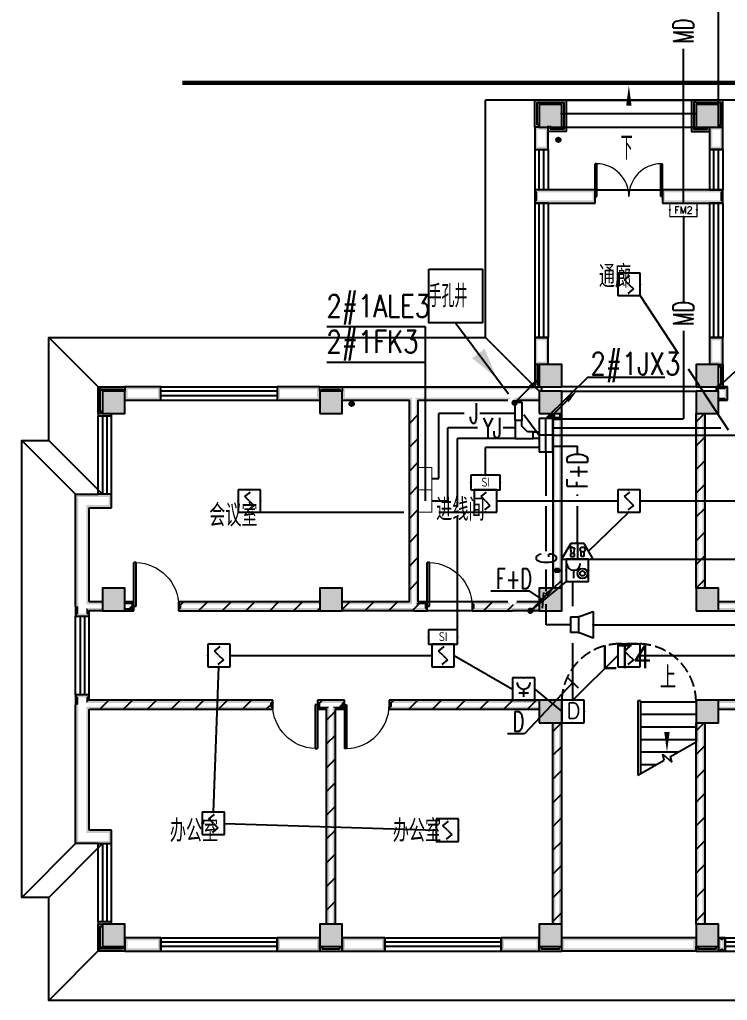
# Model space of a CAD drawing. Extents: x 101023 to 279373, y -114511 to 293844.
# Drawn here: x 123580 to 139379, y -98566 to -76668 of the extents above; entities that cross this region are included whole.
import ezdxf
from ezdxf.enums import TextEntityAlignment as Align

# ---------------------------------------------------------------- set-up
doc = ezdxf.new("R2010")
doc.units = 0
doc.header["$LTSCALE"] = 1000
doc.header["$MEASUREMENT"] = 0
doc.linetypes.add('DASH', pattern=[0.35, 0.25, -0.1])
for name, color, linetype in [('A-ANNO-IDEN', 3, 'Continuous'), ('A-WALL-PATT', 252, 'Continuous'), ('BZ', 7, 'Continuous'), ('CABLETRAY', 3, 'Continuous'), ('COLUMN', 2, 'Continuous'), ('D', 7, 'Continuous'), ('DIM-消防', 3, 'Continuous'), ('DIM_SYMB', 3, 'Continuous'), ('DOOR_FIRE', 4, 'Continuous'), ('EQUIP-广播', 3, 'Continuous'), ('EQUIP-插座', 3, 'Continuous'), ('EQUIP-消防', 3, 'Continuous'), ('EQUIP-箱柜', 3, 'Continuous'), ('LWIRE', 4, 'Continuous'), ('PUB_HATCH', 8, 'Continuous'), ('PUB_TEXT', 7, 'Continuous'), ('PUB_WALL', 2, 'Continuous'), ('SIG_TEXT', 7, 'Continuous'), ('STAIR', 2, 'Continuous'), ('WALL', 2, 'Continuous'), ('WINDOW', 2, 'Continuous'), ('WIRE-消防', 1, 'Continuous'), ('排水', 153, 'Continuous'), ('看线', 30, 'Continuous')]:
    doc.layers.add(name, color=color, linetype=linetype)
doc.styles.add('_TCH_DIM', font='simplex.shx', dxfattribs={"bigfont": 'gbcbig.shx'})
doc.styles.add('_TCH_LABEL', font='simplex.shx', dxfattribs={"bigfont": 'gbcbig.shx'})
doc.styles.add('_TEL_ATTDEF', font='gbenor', dxfattribs={"bigfont": 'gbcbig'})
doc.styles.add('_TEL_DIM', font='simplex.shx', dxfattribs={"width": 0.8, "height": 3.5, "bigfont": 'gbcbig.shx'})
doc.styles.add('A_DIM', font='simplex.shx', dxfattribs={"width": 0.7, "bigfont": 'gbcbig.shx'})
doc.styles.get("Standard").update_dxf_attribs({"font": 'simplex.shx', "width": 0.8, "bigfont": 'gbcbig.shx'})
pattern_1 = [(45, (-908016.57, -754752.9), (-265.16515, 265.16515), [])]

# ---------------------------------------------------------------- blocks, each defined once
blk = doc.blocks.new('$equip$00002755')
for p, q in [((0.5, 0.5), (-0.5, 0.5)), ((-0.5, 0.5), (-0.5, -0.5)), ((0.5, -0.5), (0.5, 0.5)), ((-0.5, -0.5), (0.5, -0.5))]:
    blk.add_line(p, q)
at = {"const_width": 0.04}
blk.add_lwpolyline([(-0.5, 0.5), (0.5, 0.5), (0.5, -0.5), (-0.5, -0.5), (-0.5, 0.5), (0.5, 0.5)], dxfattribs=at)
for p in [(0, 0.5), (-0.5, 0), (0.5, 0), (-0.027, -0.5)]:
    blk.add_point(p)
at = {"color": 7}
blk.add_attdef('$TEXT$', text='', height=0.4, dxfattribs=at).set_placement((0.026, -0.008), align=Align.MIDDLE_CENTER)
at = {"color": 7, "flags": 1}
for tag, height, p in [('A', 0.00002, (0, 0)), ('B', 0.4, (0.755, -0.254))]:
    blk.add_attdef(tag, text='', height=height, dxfattribs=at).set_placement(p, align=Align.MIDDLE_CENTER)
blk = doc.blocks.new('$equip$00002656')
for p, q in [((-0.5, 1), (-0.5, 0)), ((0.5, 1), (-0.5, 1)), ((0.5, 0), (0.5, 1)), ((0, 0.5), (0, 0.15)), ((-0.5, 0), (0.5, 0)), ((-0.219, 0.331), (0.222, 0.331))]:
    blk.add_line(p, q)
at = {"const_width": 0.04}
blk.add_lwpolyline([(-0.5, 1), (0.5, 1), (0.5, 0), (-0.5, 0), (-0.5, 1), (0.5, 1)], dxfattribs=at)
blk.add_arc((0, 0.8), 0.3, 180, 0)
for p in [(0, 1), (-0.5, 0.5), (0.5, 0.5), (0, 0)]:
    blk.add_point(p)
at = {"color": 7, "flags": 1}
for tag, height, p in [('B', 0.4, (0.762, 0.292)), ('A', 0.00002, (0, 0))]:
    blk.add_attdef(tag, text='', height=height, dxfattribs=at).set_placement(p, align=Align.MIDDLE_CENTER)
blk = doc.blocks.new('$Equip$00002649')
for p, q in [((-0.5, 0.5), (-0.5, -0.5)), ((0.5, 0.5), (-0.5, 0.5)), ((0.5, -0.5), (0.5, 0.5)), ((-0.2, 0.2), (0.05, 0.4)), ((0, 0), (-0.2, 0.2)), ((0, 0), (0.2, -0.2)), ((0.2, -0.2), (-0.05, -0.4)), ((-0.5, -0.5), (0.5, -0.5))]:
    blk.add_line(p, q)
at = {"const_width": 0.04}
blk.add_lwpolyline([(-0.5, 0.5), (0.5, 0.5), (0.5, -0.5), (-0.5, -0.5), (-0.5, 0.5), (0.5, 0.5)], dxfattribs=at)
for p in [(0, 0.5), (-0.5, 0), (0.5, 0), (0, -0.5)]:
    blk.add_point(p)
at = {"color": 7, "flags": 1}
for tag, height, p in [('A', 0.00002, (0, 0)), ('B', 0.4, (0.762, -0.208))]:
    blk.add_attdef(tag, text='', height=height, dxfattribs=at).set_placement(p, align=Align.MIDDLE_CENTER)
blk = doc.blocks.new('ng')
at = {"layer": '排水'}
for p, q in [((345991, 781358), (346091, 781358)), ((346041, 781408), (346041, 781308))]:
    blk.add_line(p, q, dxfattribs=at)
blk.add_circle((346041, 781358), 50, dxfattribs=at)
blk = doc.blocks.new('雨水管2')
at = {"layer": '排水'}
blk.add_blockref('ng', (590894, 9849), dxfattribs=at)
blk = doc.blocks.new('雨水管')
at = {"layer": '排水'}
blk.add_blockref('ng', (586278, -124911), dxfattribs=at)
blk = doc.blocks.new('$WINLIB2D$00000001')
at = {"color": 0}
for points in [[(-0.5, 0.5), (-0.5, -0.5)], [(-0.5, 0.5), (0.5, 0.5)], [(0.5, -0.5), (0.5, 0.5)], [(0.5, 0.1667), (-0.5, 0.1667)], [(0.5, -0.1667), (-0.5, -0.1667)], [(-0.5, -0.5), (0.5, -0.5)]]:
    blk.add_lwpolyline(points, dxfattribs=at)
blk = doc.blocks.new('$DorLib2D$00000001')
for p, q in [((0.45, 0.975), (0.5, 0.975)), ((0.45, 0), (0.45, 0.975)), ((0.5, 0), (0.5, 0.975)), ((0.5, 0), (0.45, 0))]:
    blk.add_line(p, q)
at = {"lineweight": 13}
blk.add_arc((0.475, 0), 0.975, 91.4693, 180, dxfattribs=at)
blk = doc.blocks.new('$DorLib2D$00000002')
for p, q in [((-0.5, 0), (-0.5, 0.4875)), ((-0.475, 0.4875), (-0.5, 0.4875)), ((-0.475, 0), (-0.475, 0.4875)), ((0.475, 0), (0.475, 0.4875)), ((0.475, 0.4875), (0.5, 0.4875)), ((0.5, 0), (0.5, 0.4875)), ((-0.5, 0), (-0.475, 0)), ((0.5, 0), (0.475, 0))]:
    blk.add_line(p, q)
at = {"lineweight": 13}
for centre, start, end in [((-0.4875, 0), 0, 88.53072), ((0.4875, 0), 91.46928, 180)]:
    blk.add_arc(centre, 0.4875, start, end, dxfattribs=at)
blk = doc.blocks.new('_FZH')
blk.add_lwpolyline([(-0.5, -0.5), (0.5, -0.5), (0.5, 0.5), (-0.5, 0.5)], close=True)
at = {"layer": 'PUB_HATCH'}
blk.add_solid([(-0.5, -0.5), (0.5, -0.5), (-0.5, 0.5), (0.5, 0.5)], dxfattribs=at)
blk = doc.blocks.new('A$C40CE5D7B')
at = {"layer": 'A-WALL-PATT'}
h = blk.add_hatch(dxfattribs=at)
h.set_pattern_fill('普通砖', color=256, scale=150, style=0)
h.set_pattern_definition(pattern_1)
h.paths.add_polyline_path([(16050, 25803), (16090, 25810), (16150, 25870), (16150, 30370), (16050, 30470), (15950, 30370), (15950, 25870), (16010, 25810)])
h = blk.add_hatch(dxfattribs=at)
h.set_pattern_fill('普通砖', color=256, scale=150, style=0)
h.set_pattern_definition(pattern_1)
h.paths.add_polyline_path([(22550, 30070), (22350, 30070), (22350, 30470), (22350, 26170), (22550, 26170)])
h = blk.add_hatch(dxfattribs=at)
h.set_pattern_fill('普通砖', color=256, scale=150, style=0)
h.set_pattern_definition(pattern_1)
h.paths.add_polyline_path([(19150, 26170), (19350, 26170), (19350, 26570), (19150, 26570)])
h = blk.add_hatch(dxfattribs=at)
h.set_pattern_fill('普通砖', color=256, scale=150, style=0)
h.set_pattern_definition(pattern_1)
h.paths.add_polyline_path([(9100, 25670), (9100, 25870), (8800, 25870), (8700, 25770), (8800, 25670)])
h = blk.add_hatch(dxfattribs=at)
h.set_pattern_fill('普通砖', color=256, scale=150, style=0)
h.set_pattern_definition(pattern_1)
h.paths.add_polyline_path([(9600, 25870), (9600, 25670), (9800, 25670), (9800, 25870)])
h = blk.add_hatch(dxfattribs=at)
h.set_pattern_fill('普通砖', color=256, scale=150, style=0)
h.set_pattern_definition(pattern_1)
h.paths.add_polyline_path([(13950, 25670), (13950, 25870), (10800, 25870), (10800, 25670)])
h = blk.add_hatch(dxfattribs=at)
h.set_pattern_fill('普通砖', color=256, scale=150, style=0)
h.set_pattern_definition(pattern_1)
h.paths.add_polyline_path([(14450, 25870), (14450, 25670), (16050, 25670), (16050, 25803), (16010, 25810), (15950, 25870)])
h = blk.add_hatch(dxfattribs=at)
h.set_pattern_fill('普通砖', color=256, scale=150, style=0)
h.set_pattern_definition(pattern_1)
h.paths.add_polyline_path([(16050, 25803), (16050, 25670), (16350, 25670), (16350, 25870), (16150, 25870), (16090, 25810)])
h = blk.add_hatch(dxfattribs=at)
h.set_pattern_fill('普通砖', color=256, scale=150, style=0)
h.set_pattern_definition(pattern_1)
h.paths.add_polyline_path([(18210, 25810), (18150, 25870), (17350, 25870), (17350, 25670), (18250, 25670), (18250, 25803)])
h = blk.add_hatch(dxfattribs=at)
h.set_pattern_fill('普通砖', color=256, scale=150, style=0)
h.set_pattern_definition(pattern_1)
h.paths.add_polyline_path([(18850, 25670), (18850, 25870), (18350, 25870), (18290, 25810), (18250, 25803), (18250, 25670)])
h = blk.add_hatch(dxfattribs=at)
h.set_pattern_fill('普通砖', color=256, scale=150, style=0)
h.set_pattern_definition(pattern_1)
h.paths.add_polyline_path([(8700, 23570), (8800, 23470), (12900, 23470), (12900, 23670), (8800, 23670)])
h = blk.add_hatch(dxfattribs=at)
h.set_pattern_fill('普通砖', color=256, scale=150, style=0)
h.set_pattern_definition(pattern_1)
h.paths.add_polyline_path([(14200, 23537), (14200, 23670), (13900, 23670), (13900, 23470), (14100, 23470), (14160, 23530)])
h = blk.add_hatch(dxfattribs=at)
h.set_pattern_fill('普通砖', color=256, scale=150, style=0)
h.set_pattern_definition(pattern_1)
h.paths.add_polyline_path([(14240, 23530), (14300, 23470), (14500, 23470), (14500, 23670), (14200, 23670), (14200, 23537)])
h = blk.add_hatch(dxfattribs=at)
h.set_pattern_fill('普通砖', color=256, scale=150, style=0)
h.set_pattern_definition(pattern_1)
h.paths.add_polyline_path([(18850, 23470), (18850, 23670), (15500, 23670), (15500, 23470)])
h = blk.add_hatch(dxfattribs=at)
h.set_pattern_fill('普通砖', color=256, scale=150, style=0)
h.set_pattern_definition(pattern_1)
h.paths.add_polyline_path([(14100, 18670), (14300, 18670), (14300, 23470), (14240, 23530), (14200, 23537), (14160, 23530), (14100, 23470)])
h = blk.add_hatch(dxfattribs=at)
h.set_pattern_fill('普通砖', color=256, scale=150, style=0)
h.set_pattern_definition(pattern_1)
h.paths.add_polyline_path([(19350, 23170), (19150, 23170), (19150, 18670), (19350, 18670)])
h = blk.add_hatch(dxfattribs=at)
h.set_pattern_fill('普通砖', color=256, scale=150, style=0)
h.set_pattern_definition(pattern_1)
h.paths.add_polyline_path([(22350, 18606), (22350, 18670), (22550, 18670), (22550, 23169), (22350, 23169)])
at = {"layer": 'PUB_WALL'}
for points in [[(19350, 36970), (18850, 36970), (18910, 36910), (19290, 36910)], [(18850, 36970), (18850, 36470), (18910, 36530), (18910, 36910)], [(19350, 36470), (19350, 36970), (19290, 36910), (19290, 36530)], [(22850, 36970), (22350, 36970), (22410, 36910), (22790, 36910)], [(22350, 36970), (22350, 36470), (22410, 36530), (22410, 36910)], [(22850, 36470), (22850, 36970), (22790, 36910), (22790, 36530)], [(18750, 36470), (18750, 35970), (18810, 36030), (18810, 36410)], [(19050, 36470), (18750, 36470), (18810, 36410), (18990, 36410)], [(18850, 36470), (19350, 36470), (19290, 36530), (18910, 36530)], [(19050, 35970), (19050, 36470), (18990, 36410), (18990, 36030)], [(22350, 36470), (22850, 36470), (22790, 36530), (22410, 36530)], [(22650, 36470), (22650, 35970), (22710, 36030), (22710, 36410)], [(22950, 36470), (22650, 36470), (22710, 36410), (22890, 36410)], [(22950, 35970), (22950, 36470), (22890, 36410), (22890, 36030)], [(18750, 35970), (19050, 35970), (18990, 36030), (18810, 36030)], [(22650, 35970), (22950, 35970), (22890, 36030), (22710, 36030)], [(19050, 35070), (18750, 35070), (18810, 35010), (18990, 35010)], [(18750, 35070), (18750, 34970), (18810, 34970), (18810, 35010)], [(20100, 35070), (19050, 35070), (18990, 35010), (20040, 35010)], [(20100, 34770), (20100, 35070), (20040, 35010), (20040, 34830)], [(22650, 35070), (21600, 35070), (21660, 35010), (22710, 35010)], [(21600, 35070), (21600, 34770), (21660, 34830), (21660, 35010)], [(22950, 35070), (22650, 35070), (22710, 35010), (22890, 35010)], [(22950, 34970), (22950, 35070), (22890, 35010), (22890, 34970)], [(18750, 34970), (18750, 34770), (18810, 34830), (18810, 34970)], [(18750, 34770), (19050, 34770), (18990, 34830), (18810, 34830)], [(19050, 34770), (20100, 34770), (20040, 34830), (18990, 34830)], [(21600, 34770), (22650, 34770), (22710, 34830), (21660, 34830)], [(22650, 34770), (22950, 34770), (22890, 34830), (22710, 34830)], [(22950, 34770), (22950, 34970), (22890, 34970), (22890, 34830)], [(19050, 31770), (18750, 31770), (18810, 31710), (18990, 31710)], [(18750, 31770), (18750, 31170), (18810, 31230), (18810, 31710)], [(19050, 31170), (19050, 31770), (18990, 31710), (18990, 31230)], [(22950, 31770), (22650, 31770), (22710, 31710), (22890, 31710)], [(22650, 31770), (22650, 31170), (22710, 31230), (22710, 31710)], [(22950, 31170), (22950, 31770), (22890, 31710), (22890, 31230)], [(18750, 31170), (19050, 31170), (18990, 31230), (18810, 31230)], [(19350, 31170), (18850, 31170), (18910, 31110), (19290, 31110)], [(18850, 31170), (18850, 30670), (18910, 30730), (18910, 31110)], [(19350, 30670), (19350, 31170), (19290, 31110), (19290, 30730)], [(22850, 31170), (22350, 31170), (22410, 31110), (22790, 31110)], [(22350, 31170), (22350, 30670), (22410, 30730), (22410, 31110)], [(22650, 31170), (22950, 31170), (22890, 31230), (22710, 31230)], [(22850, 30670), (22850, 31170), (22790, 31110), (22790, 30730)], [(10400, 30670), (9600, 30670), (9660, 30610), (10340, 30610)], [(9600, 30670), (9600, 30370), (9660, 30430), (9660, 30610)], [(10400, 30370), (10400, 30670), (10340, 30610), (10340, 30430)], [(13950, 30670), (13000, 30670), (13060, 30610), (13890, 30610)], [(13000, 30670), (13000, 30370), (13060, 30430), (13060, 30610)], [(13950, 30370), (13950, 30670), (13890, 30610), (13890, 30430)], [(14450, 30670), (14450, 30610), (16050, 30610), (16050, 30670)], [(14450, 30670), (14450, 30370), (14510, 30370), (14510, 30670)], [(16050, 30670), (18250, 30670), (18250, 30610), (16050, 30610)], [(18250, 30670), (18250, 30610), (18900, 30610), (18900, 30670)], [(18850, 30370), (18850, 30570), (18900, 30570), (18900, 30670), (18840, 30670), (18840, 30370)], [(18850, 30670), (19350, 30670), (19290, 30730), (18910, 30730)], [(22350, 30670), (22850, 30670), (22790, 30730), (22410, 30730)], [(23050, 30670), (22800, 30670), (22860, 30610), (22990, 30610)], [(22800, 30570), (22850, 30570), (22850, 30420), (22860, 30430), (22860, 30610), (22800, 30670)], [(23050, 30370), (23050, 30670), (22990, 30610), (22990, 30430)], [(9600, 30570), (9100, 30570), (9160, 30510), (9540, 30510)], [(9100, 30570), (9100, 30070), (9160, 30130), (9160, 30510)], [(9600, 30070), (9600, 30570), (9540, 30510), (9540, 30130)], [(14450, 30570), (13950, 30570), (14010, 30510), (14390, 30510)], [(13950, 30570), (13950, 30070), (14010, 30130), (14010, 30510)], [(14450, 30070), (14450, 30570), (14390, 30510), (14390, 30130)], [(19350, 30570), (18850, 30570), (18910, 30510), (19290, 30510)], [(18850, 30570), (18850, 30070), (18910, 30130), (18910, 30510)], [(19350, 30070), (19350, 30570), (19290, 30510), (19290, 30130)], [(22850, 30570), (22350, 30570), (22410, 30510), (22790, 30510)], [(22350, 30570), (22350, 30070), (22410, 30130), (22410, 30510)], [(22410, 30070), (22350, 30070), (22350, 30470), (22350, 26170), (22410, 26170)], [(22850, 30070), (22850, 30570), (22790, 30510), (22790, 30130)], [(9600, 30370), (10400, 30370), (10340, 30430), (9660, 30430)], [(13000, 30370), (13950, 30370), (13890, 30430), (13060, 30430)], [(14450, 30370), (15950, 30370), (16010, 30430), (14450, 30430)], [(15950, 25870), (15950, 30370), (16010, 30430), (16010, 25810)], [(16150, 25870), (16150, 30370), (16090, 30430), (16090, 25810)], [(16150, 30370), (18150, 30370), (18210, 30430), (16090, 30430)], [(18850, 30370), (18850, 30430), (18290, 30430), (18350, 30370)], [(22850, 30420), (22850, 30370), (23050, 30370), (22990, 30430), (22860, 30430)], [(9250, 30070), (9100, 30070), (9100, 30080), (9060, 30080), (9000, 30020), (9300, 30020)], [(9300, 30070), (9000, 30070), (9060, 30010), (9240, 30010)], [(9100, 30070), (9600, 30070), (9540, 30130), (9160, 30130)], [(13950, 30070), (14450, 30070), (14390, 30130), (14010, 30130)], [(18850, 30070), (19350, 30070), (19290, 30130), (18910, 30130)], [(19210, 30070), (19150, 30070), (19150, 29945), (19210, 30005)], [(19210, 30070), (19150, 30070), (19150, 26568), (19210, 26628)], [(19150, 29945), (19350, 29945), (19290, 30005), (19210, 30005)], [(19350, 30070), (19290, 30070), (19290, 30005), (19350, 29945)], [(19350, 30070), (19290, 30070), (19290, 26615), (19350, 26555)], [(22350, 30070), (22850, 30070), (22790, 30130), (22410, 30130)], [(22550, 30070), (22490, 30070), (22490, 26170), (22550, 26170)], [(8500, 25770), (8500, 28270), (8560, 28210), (8560, 25770)], [(8500, 28270), (9000, 28270), (9060, 28210), (8560, 28210)], [(9300, 28270), (9000, 28270), (9060, 28210), (9240, 28210)], [(9300, 27970), (9300, 28270), (9240, 28210), (9240, 28030)], [(8800, 25870), (8800, 27970), (8740, 28030), (8740, 25810)], [(8800, 27970), (9300, 27970), (9240, 28030), (8740, 28030)], [(19150, 26570), (19350, 26570), (19290, 26630), (19210, 26630)], [(19350, 26570), (19150, 26570), (19210, 26510), (19290, 26510)], [(19150, 26170), (19210, 26170), (19210, 26510), (19150, 26570)], [(19290, 26170), (19350, 26170), (19350, 26570), (19290, 26510)], [(9600, 26170), (9100, 26170), (9160, 26110), (9540, 26110)], [(9100, 26170), (9100, 25670), (9160, 25730), (9160, 26110)], [(9600, 25670), (9600, 26170), (9540, 26110), (9540, 25730)], [(14450, 26170), (13950, 26170), (14010, 26110), (14390, 26110)], [(13950, 26170), (13950, 25670), (14010, 25730), (14010, 26110)], [(14450, 25670), (14450, 26170), (14390, 26110), (14390, 25730)], [(19350, 26170), (18850, 26170), (18910, 26110), (19290, 26110)], [(18850, 26170), (18850, 25670), (18910, 25730), (18910, 26110)], [(19350, 25670), (19350, 26170), (19290, 26110), (19290, 25730)], [(22850, 26170), (22350, 26170), (22410, 26110), (22790, 26110)], [(22350, 26170), (22350, 25670), (22410, 25730), (22410, 26110)], [(22850, 25670), (22850, 26170), (22790, 26110), (22790, 25730)], [(9100, 25810), (9100, 25870), (8800, 25870), (8740, 25810)], [(9600, 25870), (9600, 25810), (9740, 25810), (9800, 25870)], [(9800, 25670), (9800, 25870), (9740, 25810), (9740, 25730)], [(13950, 25810), (13950, 25870), (10800, 25870), (10860, 25810)], [(10800, 25870), (10800, 25670), (10860, 25730), (10860, 25810)], [(14450, 25870), (14450, 25810), (16010, 25810), (15950, 25870)], [(16350, 25870), (16150, 25870), (16090, 25810), (16290, 25810)], [(16350, 25670), (16350, 25870), (16290, 25810), (16290, 25730)], [(18150, 25870), (17350, 25870), (17410, 25810), (18210, 25810)], [(17350, 25870), (17350, 25670), (17410, 25730), (17410, 25810)], [(18850, 25810), (18850, 25870), (18350, 25870), (18290, 25810)], [(22850, 25870), (22850, 25810), (24760, 25810), (24820, 25870)], [(8500, 25770), (8500, 25545), (8560, 25605), (8560, 25770)], [(8800, 25545), (8800, 25670), (8740, 25730), (8740, 25605)], [(9100, 25670), (9100, 25730), (8740, 25730), (8800, 25670)], [(9100, 25670), (9600, 25670), (9540, 25730), (9160, 25730)], [(9600, 25730), (9600, 25670), (9800, 25670), (9740, 25730)], [(13950, 25670), (13950, 25730), (10860, 25730), (10800, 25670)], [(13950, 25670), (14450, 25670), (14390, 25730), (14010, 25730)], [(14450, 25730), (14450, 25670), (16050, 25670), (16050, 25730)], [(16050, 25670), (16350, 25670), (16290, 25730), (16050, 25730)], [(17350, 25670), (18250, 25670), (18250, 25730), (17410, 25730)], [(18850, 25670), (18850, 25730), (18250, 25730), (18250, 25670)], [(18850, 25670), (19350, 25670), (19290, 25730), (18910, 25730)], [(22350, 25670), (22850, 25670), (22790, 25730), (22410, 25730)], [(22850, 25730), (22850, 25670), (24820, 25670), (24760, 25730)], [(8500, 25545), (8800, 25545), (8740, 25605), (8560, 25605)], [(8800, 23795), (8500, 23795), (8560, 23735), (8740, 23735)], [(8500, 23795), (8500, 23570), (8560, 23570), (8560, 23735)], [(8800, 23670), (8800, 23795), (8740, 23735), (8740, 23610)], [(12900, 23670), (8800, 23670), (8740, 23610), (12840, 23610)], [(12900, 23470), (12900, 23670), (12840, 23610), (12840, 23530)], [(14200, 23670), (13900, 23670), (13960, 23610), (14200, 23610)], [(13900, 23670), (13900, 23470), (13960, 23530), (13960, 23610)], [(14500, 23670), (14200, 23670), (14200, 23610), (14440, 23610)], [(14500, 23470), (14500, 23670), (14440, 23610), (14440, 23530)], [(18850, 23610), (18850, 23670), (15500, 23670), (15560, 23610)], [(15500, 23670), (15500, 23470), (15560, 23530), (15560, 23610)], [(19350, 23670), (18850, 23670), (18910, 23610), (19290, 23610)], [(18850, 23670), (18850, 23170), (18910, 23230), (18910, 23610)], [(19350, 23170), (19350, 23670), (19290, 23610), (19290, 23230)], [(22850, 23670), (22350, 23670), (22410, 23610), (22790, 23610)], [(22350, 23670), (22350, 23170), (22410, 23230), (22410, 23610)], [(22850, 23170), (22850, 23670), (22790, 23610), (22790, 23230)], [(22850, 23670), (22850, 23610), (24740, 23610), (24800, 23670)], [(8500, 20470), (8500, 23570), (8560, 23570), (8560, 20530)], [(8800, 23470), (12900, 23470), (12840, 23530), (8740, 23530)], [(8800, 20770), (8800, 23470), (8740, 23530), (8740, 20710)], [(13900, 23470), (14100, 23470), (14160, 23530), (13960, 23530)], [(14100, 18670), (14160, 18670), (14160, 23530), (14100, 23470)], [(14240, 18670), (14300, 18670), (14300, 23470), (14240, 23530)], [(14300, 23470), (14500, 23470), (14440, 23530), (14240, 23530)], [(18850, 23470), (18850, 23530), (15560, 23530), (15500, 23470)], [(22850, 23530), (22850, 23470), (24800, 23470), (24740, 23530)], [(18850, 23170), (19350, 23170), (19290, 23230), (18910, 23230)], [(22350, 23170), (22850, 23170), (22790, 23230), (22410, 23230)], [(19210, 23170), (19150, 23170), (19150, 18670), (19210, 18670)], [(19350, 23170), (19290, 23170), (19290, 18670), (19350, 18670)], [(22350, 18606), (22350, 18670), (22410, 18670), (22410, 23169), (22350, 23169)], [(22490, 18670), (22550, 18670), (22550, 23169), (22490, 23169)], [(9300, 20770), (8800, 20770), (8740, 20710), (9240, 20710)], [(9300, 20470), (9300, 20770), (9240, 20710), (9240, 20530)], [(9000, 20470), (8500, 20470), (8560, 20530), (9060, 20530)], [(9000, 20470), (9300, 20470), (9240, 20530), (9060, 20530)], [(9100, 18670), (9300, 18670), (9240, 18730), (9060, 18730), (9000, 18670)], [(9100, 18660), (9100, 18670), (9250, 18670), (9300, 18720), (9000, 18720), (9060, 18660)], [(9600, 18670), (9100, 18670), (9160, 18610), (9540, 18610)], [(9100, 18670), (9100, 18170), (9160, 18230), (9160, 18610)], [(9600, 18170), (9600, 18670), (9540, 18610), (9540, 18230)], [(14450, 18670), (13950, 18670), (14010, 18610), (14390, 18610)], [(13950, 18670), (13950, 18170), (14010, 18230), (14010, 18610)], [(14450, 18170), (14450, 18670), (14390, 18610), (14390, 18230)], [(19350, 18670), (18850, 18670), (18910, 18610), (19290, 18610)], [(18850, 18670), (18850, 18170), (18910, 18230), (18910, 18610)], [(19350, 18170), (19350, 18670), (19290, 18610), (19290, 18230)], [(22850, 18670), (22350, 18670), (22410, 18610), (22790, 18610)], [(22350, 18670), (22350, 18170), (22410, 18230), (22410, 18610)], [(22850, 18170), (22850, 18670), (22790, 18610), (22790, 18230)], [(9100, 18170), (9600, 18170), (9540, 18230), (9160, 18230)], [(10400, 18370), (9600, 18370), (9660, 18310), (10340, 18310)], [(9600, 18370), (9600, 18070), (9660, 18130), (9660, 18310)], [(10400, 18070), (10400, 18370), (10340, 18310), (10340, 18130)], [(13950, 18370), (13000, 18370), (13060, 18310), (13890, 18310)], [(13000, 18370), (13000, 18070), (13060, 18130), (13060, 18310)], [(13950, 18070), (13950, 18370), (13890, 18310), (13890, 18130)], [(13950, 18170), (14450, 18170), (14390, 18230), (14010, 18230)], [(15400, 18370), (14450, 18370), (14510, 18310), (15340, 18310)], [(14450, 18370), (14450, 18070), (14510, 18130), (14510, 18310)], [(15400, 18070), (15400, 18370), (15340, 18310), (15340, 18130)], [(18850, 18370), (18000, 18370), (18060, 18310), (18790, 18310)], [(18000, 18370), (18000, 18070), (18060, 18130), (18060, 18310)], [(18850, 18070), (18850, 18370), (18790, 18310), (18790, 18130)], [(18850, 18170), (19350, 18170), (19290, 18230), (18910, 18230)], [(22350, 18370), (19350, 18370), (19350, 18310), (22350, 18310)], [(19350, 18070), (19410, 18070), (19410, 18370), (19350, 18370)], [(22350, 18070), (22350, 18370), (22290, 18370), (22290, 18070)], [(22350, 18170), (22850, 18170), (22790, 18230), (22410, 18230)], [(23000, 18370), (22850, 18370), (22910, 18310), (22940, 18310)], [(22850, 18370), (22850, 18070), (22910, 18130), (22910, 18310)], [(23000, 18070), (23000, 18370), (22940, 18310), (22940, 18130)], [(9600, 18070), (10400, 18070), (10340, 18130), (9660, 18130)], [(13000, 18070), (13950, 18070), (13890, 18130), (13060, 18130)], [(14450, 18070), (15400, 18070), (15340, 18130), (14510, 18130)], [(18000, 18070), (18850, 18070), (18790, 18130), (18060, 18130)], [(22350, 18070), (22350, 18130), (19350, 18130), (19350, 18070)], [(22850, 18070), (23000, 18070), (22940, 18130), (22910, 18130)]]:
    blk.add_hatch(color=256, dxfattribs=at).paths.add_polyline_path(points)
at = {"color": 252, "linetype": 'DASH', "ltscale": 3, "const_width": 100}
blk.add_lwpolyline([(6504, 89385), (82000, 89385), (82000, 37455), (10879, 37455)], dxfattribs=at)
for points in [[(24050, 37070), (17650, 37070)], [(18850, 36470), (18750, 36470), (18750, 37070), (19450, 37070), (19450, 36370), (19050, 36370), (19050, 36495)], [(18850, 36520), (18800, 36520), (18800, 37020), (19400, 37020), (19400, 36420), (19100, 36420), (19100, 36495)], [(22850, 36470), (22950, 36470), (22950, 37070), (22250, 37070), (22250, 36370), (22650, 36370), (22650, 36470)], [(22850, 36520), (22900, 36520), (22900, 37020), (22300, 37020), (22300, 36420), (22600, 36420), (22600, 36470)], [(18850, 31170), (18750, 31170), (18750, 30670), (18850, 30670)], [(18850, 31120), (18800, 31120), (18800, 30720), (18850, 30720)], [(22850, 31170), (22950, 31170), (22950, 30670), (22850, 30670)], [(22850, 31120), (22900, 31120), (22900, 30720), (22850, 30720)], [(9100, 30070), (9000, 30070), (9000, 30670), (9600, 30670), (9600, 30570)], [(13950, 30570), (13950, 30670), (14450, 30670), (14450, 30570)], [(9100, 30120), (9050, 30120), (9050, 30620), (9550, 30620), (9550, 30570)], [(14000, 30570), (14000, 30620), (14400, 30620), (14400, 30570)], [(9600, 18170), (9600, 18070), (9000, 18070), (9000, 18670), (9100, 18670)], [(9550, 18170), (9550, 18120), (9050, 18120), (9050, 18620), (9100, 18620)], [(13950, 18170), (13950, 18070), (14450, 18070), (14450, 18170)], [(14000, 18170), (14000, 18120), (14400, 18120), (14400, 18170)], [(18850, 18170), (18850, 18070), (19350, 18070), (19350, 18170)], [(18900, 18170), (18900, 18120), (19300, 18120), (19300, 18170)], [(22350, 18170), (22350, 18070), (22850, 18070), (22850, 18170)], [(22400, 18170), (22400, 18120), (22800, 18120), (22800, 18170)]]:
    blk.add_lwpolyline(points)
at = {"layer": 'A-ANNO-IDEN'}
blk.add_lwpolyline([(20850, 36425, 0, 0, 0), (20850, 37397, 0, 120, 0), (20850, 36947, 0, 0, 0)], format="xyseb", dxfattribs=at)
at = {"layer": 'DIM_SYMB'}
blk.add_lwpolyline([(21700, 23770, 0, 0, 0), (21700, 22510, 0, 120, 0), (21700, 22960, 0, 0, 0)], format="xyseb", dxfattribs=at)
at = {"layer": 'DOOR_FIRE'}
for p, q in [((17350, 25870), (16350, 25870)), ((17350, 25670), (16350, 25670))]:
    blk.add_line(p, q, dxfattribs=at)
at = {"layer": 'STAIR', "color": 9, "linetype": 'DASH'}
blk.add_line((21050, 24930), (20650, 24930), dxfattribs=at)
at = {"layer": 'STAIR'}
for p, q in [((21050, 23660), (21050, 21995)), ((21110, 23660), (21050, 23660)), ((21110, 23660), (21110, 22029)), ((21050, 23630), (21050, 21995)), ((22350, 23630), (21110, 23630)), ((22350, 23630), (22350, 22745)), ((22350, 23350), (21110, 23350)), ((22350, 23070), (21110, 23070)), ((22350, 22790), (21110, 22790)), ((21778, 22415), (22350, 22745)), ((21942, 22510), (21110, 22510)), ((21639, 22335), (21605, 22465)), ((21605, 22465), (21811, 22292)), ((21811, 22292), (21778, 22415)), ((21050, 21995), (21639, 22335)), ((21458, 22230), (21110, 22230))]:
    blk.add_line(p, q, dxfattribs=at)
at = {"layer": 'STAIR', "color": 9, "linetype": 'DASH'}
for points in [[(19350, 23630, -0.414214), (20650, 24930)], [(22350, 23630, 0.414214), (21050, 24930)]]:
    blk.add_lwpolyline(points, format="xyb", dxfattribs=at)
at = {"layer": 'WALL'}
for p, q in [((18750, 36470), (18750, 35970)), ((18850, 36470), (18750, 36470)), ((19050, 35970), (19050, 36470)), ((22650, 36470), (22650, 35970)), ((22950, 36470), (22850, 36470)), ((22950, 35970), (22950, 36470)), ((18750, 35970), (19050, 35970)), ((22650, 35970), (22950, 35970)), ((19050, 35070), (18750, 35070)), ((18750, 35070), (18750, 34970)), ((20100, 35070), (19050, 35070)), ((20100, 34770), (20100, 35070)), ((22650, 35070), (21600, 35070)), ((21600, 35070), (21600, 34770)), ((22950, 35070), (22650, 35070)), ((22950, 34970), (22950, 35070)), ((18750, 34970), (18750, 34770)), ((22950, 34770), (22950, 34970)), ((18750, 34770), (19050, 34770)), ((19050, 34770), (20100, 34770)), ((21600, 34770), (22650, 34770)), ((22650, 34770), (22950, 34770)), ((19050, 31770), (18750, 31770)), ((18750, 31770), (18750, 31170)), ((19050, 31170), (19050, 31770)), ((22950, 31770), (22650, 31770)), ((22650, 31770), (22650, 31170)), ((22950, 31170), (22950, 31770)), ((18750, 31170), (18850, 31170)), ((22850, 31170), (22950, 31170)), ((10400, 30670), (9600, 30670)), ((9600, 30670), (9600, 30570)), ((10400, 30370), (10400, 30670)), ((13950, 30670), (13000, 30670)), ((13000, 30670), (13000, 30370)), ((13950, 30570), (13950, 30670)), ((14450, 30670), (16050, 30670)), ((14450, 30670), (14450, 30570)), ((16050, 30670), (18250, 30670)), ((18250, 30670), (18900, 30670)), ((18900, 30670), (18900, 30570)), ((23050, 30670), (22800, 30670)), ((22800, 30670), (22800, 30570)), ((23050, 30370), (23050, 30670)), ((22450, 30470), (22450, 30470)), ((22600, 30470), (22600, 30470)), ((22750, 30470), (22750, 30470)), ((9600, 30370), (10400, 30370)), ((13000, 30370), (13950, 30370)), ((14450, 30370), (15950, 30370)), ((15950, 25870), (15950, 30370)), ((16150, 25870), (16150, 30370)), ((16150, 30370), (18150, 30370)), ((18350, 30370), (18850, 30370)), ((22850, 30370), (23050, 30370)), ((9000, 30070), (9000, 30020)), ((9100, 30070), (9000, 30070)), ((9000, 30020), (9300, 30020)), ((9300, 30020), (9300, 30070)), ((19150, 30070), (19150, 29945)), ((19150, 30070), (19150, 26570)), ((19350, 29945), (19350, 30070)), ((19350, 26570), (19350, 30070)), ((22350, 26170), (22350, 30070)), ((22550, 26170), (22550, 30070)), ((19150, 29945), (19350, 29945)), ((8500, 25770), (8500, 28270)), ((8500, 28270), (9000, 28270)), ((9300, 28270), (9000, 28270)), ((9300, 27970), (9300, 28270)), ((8800, 25870), (8800, 27970)), ((8800, 27970), (9300, 27970)), ((19350, 26570), (19150, 26570)), ((19150, 26570), (19150, 26170)), ((19150, 26570), (19350, 26570)), ((19350, 26170), (19350, 26570)), ((9100, 25870), (8800, 25870)), ((9800, 25870), (9600, 25870)), ((9800, 25670), (9800, 25870)), ((13950, 25870), (10800, 25870)), ((10800, 25870), (10800, 25670)), ((15950, 25870), (14450, 25870)), ((16350, 25870), (16150, 25870)), ((16350, 25670), (16350, 25870)), ((18150, 25870), (17350, 25870)), ((17350, 25870), (17350, 25670)), ((18850, 25870), (18350, 25870)), ((24820, 25870), (22850, 25870)), ((8500, 25770), (8500, 25545)), ((8800, 25545), (8800, 25670)), ((9100, 25670), (8800, 25670)), ((9600, 25670), (9800, 25670)), ((10800, 25670), (13950, 25670)), ((16050, 25670), (14450, 25670)), ((16050, 25670), (16350, 25670)), ((17350, 25670), (18250, 25670)), ((18850, 25670), (18250, 25670)), ((22850, 25670), (24820, 25670)), ((8500, 25545), (8800, 25545)), ((8800, 23795), (8500, 23795)), ((8500, 23795), (8500, 23570)), ((8800, 23670), (8800, 23795)), ((12900, 23670), (8800, 23670)), ((12900, 23470), (12900, 23670)), ((14200, 23670), (13900, 23670)), ((13900, 23670), (13900, 23470)), ((14500, 23670), (14200, 23670)), ((14500, 23470), (14500, 23670)), ((18850, 23670), (15500, 23670)), ((15500, 23670), (15500, 23470)), ((24800, 23670), (22850, 23670)), ((8500, 20470), (8500, 23570)), ((8800, 23470), (12900, 23470)), ((8800, 20770), (8800, 23470)), ((13900, 23470), (14100, 23470)), ((14100, 18670), (14100, 23470)), ((14300, 18670), (14300, 23470)), ((14300, 23470), (14500, 23470)), ((15500, 23470), (18850, 23470)), ((22850, 23470), (24800, 23470)), ((19150, 18670), (19150, 23170)), ((19350, 18670), (19350, 23170)), ((22350, 18670), (22350, 23169)), ((22550, 18670), (22550, 23169)), ((9300, 20770), (8800, 20770)), ((9300, 20470), (9300, 20770)), ((9000, 20470), (8500, 20470)), ((9000, 20470), (9300, 20470)), ((9300, 18720), (9000, 18720)), ((9000, 18720), (9000, 18670)), ((9000, 18670), (9100, 18670)), ((9300, 18670), (9300, 18720)), ((10400, 18370), (9600, 18370)), ((9600, 18370), (9600, 18070)), ((10400, 18070), (10400, 18370)), ((13950, 18370), (13000, 18370)), ((13000, 18370), (13000, 18070)), ((13950, 18070), (13950, 18370)), ((15400, 18370), (14450, 18370)), ((14450, 18370), (14450, 18070)), ((15400, 18070), (15400, 18370)), ((18850, 18370), (18000, 18370)), ((18000, 18370), (18000, 18070)), ((18850, 18070), (18850, 18370)), ((22350, 18370), (19350, 18370)), ((19350, 18070), (19350, 18370)), ((23000, 18370), (22850, 18370)), ((22850, 18370), (22850, 18070)), ((23000, 18070), (23000, 18370)), ((9600, 18070), (10400, 18070)), ((13000, 18070), (13950, 18070)), ((14450, 18070), (15400, 18070)), ((18000, 18070), (18850, 18070)), ((22350, 18070), (19350, 18070)), ((22350, 18070), (22350, 18170)), ((22850, 18070), (23000, 18070))]:
    blk.add_line(p, q, dxfattribs=at)
at = {"layer": 'WINDOW'}
for p, q in [((19325, 37070), (22350, 37070)), ((19325, 36770), (22350, 36770)), ((19090, 36470), (22650, 36470)), ((20100, 35070), (21600, 35070))]:
    blk.add_line(p, q, dxfattribs=at)
blk.add_lwpolyline([(22850, 36970), (22850, 41920)], dxfattribs=at)
at = {"layer": '排水'}
for p, q in [((7900, 31770), (9100, 30570)), ((17650, 31770), (18850, 30570)), ((24050, 31770), (22850, 30670)), ((7300, 29470), (8500, 28270)), ((7900, 29470), (9100, 28270)), ((8500, 20470), (7300, 19270)), ((7900, 19270), (9100, 20470)), ((9100, 18170), (7900, 16970))]:
    blk.add_line(p, q, dxfattribs=at)
blk.add_lwpolyline([(64900, 16970), (7900, 16970), (7900, 19270), (7300, 19270), (7300, 29470), (7900, 29470), (7900, 31770), (17650, 31770), (17650, 37070)], dxfattribs=at)
at = {"layer": '看线'}
for p, q in [((22350, 30670), (19350, 30670)), ((19350, 30570), (22350, 30570))]:
    blk.add_line(p, q, dxfattribs=at)
for name, p in [('雨水管', (-917658, -626157)), ('雨水管2', (-917658, -755022))]:
    blk.add_blockref(name, p)
at = {"layer": 'COLUMN'}
for p, xscale, yscale, zscale, rotation in [((19100, 36720), 499.9999999125721, 499.9999996323604, 499.9999996323604, 7.190374928282422e-09), ((22600, 36720), 500.0000000898726, 500.0000000214204, 500.0000000214204, 2.493285850870951e-08), ((22600, 30920), 499.9992801933549, 499.99999998766, 499.99999998766, 1.189948732529169e-08), ((9350, 30320), 500.0000000991859, 499.9999999522697, 499.9999999522697, 359.9999999976388), ((14200, 30320), 499.9999996502884, 499.9999999825377, 499.9999999825377, 359.9999999923027), ((22600, 30320), 499.9999997558771, 499.9999998169951, 499.9999998169951, 359.9999999842718), ((9350, 25920), 499.999999729218, 499.9999997152481, 499.9999997152481, 359.9999999958112), ((14200, 25920), 500.0000001187436, 500.0664062936557, 500.0664062936557, 359.9999999837783), ((22600, 25920), 499.9999998960411, 500.0664063933073, 500.0664063933073, 1.351363599738574e-08), ((22600, 23420), 499.9999998979038, 499.9999997894047, 499.9999997894047, 2.705395242112161e-08), ((14200, 18420), 500.0000001207227, 499.999999687192, 499.999999687192, 3.148290319792613e-08), ((19100, 18420), 499.9948530306574, 499.9999999059364, 499.9999999059364, 2.089098895727809e-08), ((22600, 18420), 499.9999998979038, 499.9999997894047, 499.9999997894047, 2.705395242112161e-08)]:
    blk.add_blockref('_FZH', p, dxfattribs=dict(at, xscale=xscale, yscale=yscale, zscale=zscale, rotation=rotation))
for p, xscale, yscale, zscale in [((19100, 30920), 499.9999998848652, 500.0000000634464, 500.0000000634464), ((19100, 30320), 499.9999997859122, 500.0000000079162, 500.0000000079162), ((19100, 25920), 500.0000001001172, 500.0000000610016, 500.0000000610016), ((19100, 23420), 500.0000001001172, 500.0000000610016, 500.0000000610016), ((9350, 18420), 500.0000001146691, 500.0007197825471, 500.0007197825471)]:
    blk.add_blockref('_FZH', p, dxfattribs=dict(at, xscale=xscale, yscale=yscale, zscale=zscale))
at = {"layer": 'DOOR_FIRE', "xscale": -1000, "yscale": 1000, "zscale": 200}
blk.add_blockref('$DorLib2D$00000001', (16850, 25770), dxfattribs=at)
at = {"layer": 'WINDOW'}
for name, p, xscale, yscale, zscale, rotation in [('$WINLIB2D$00000001', (18900, 35520), -900, 300, -900, 90), ('$WINLIB2D$00000001', (22800, 35520), 900, 300, -900, 270), ('$WINLIB2D$00000001', (18900, 33270), 3000, 300, -3000, 270), ('$WINLIB2D$00000001', (22800, 33270), 3000, 300, -3000, 270), ('$WINLIB2D$00000001', (11700, 30520), -2600, 300, 2600, 180), ('$WINLIB2D$00000001', (9150, 29145), -1750, 300, 1750, 270), ('$WINLIB2D$00000001', (8650, 24670), -1750, 300, 1750, 270), ('$DorLib2D$00000001', (13400, 23570), -1000, 1000, -1000, 180), ('$DorLib2D$00000001', (15000, 23570), 1000, 1000, 1000, 180), ('$WINLIB2D$00000001', (9150, 19595), -1750, 300, 1750, 270), ('$WINLIB2D$00000001', (11700, 18220), 2600, 300, -2600, 359.9999999999632), ('$WINLIB2D$00000001', (16700, 18220), 2600, 300, -2600, 1.773661567665589e-10), ('$WINLIB2D$00000001', (24300, 18220), 2600, 300, -2600, 1.621503831704374e-10)]:
    blk.add_blockref(name, p, dxfattribs=dict(at, xscale=xscale, yscale=yscale, zscale=zscale, rotation=rotation))
for name, p, xscale, yscale, zscale in [('$DorLib2D$00000002', (20850, 34920), 1500, 1500, 1500), ('$DorLib2D$00000001', (10300, 25770), -1000, 1000, 1000)]:
    blk.add_blockref(name, p, dxfattribs=dict(at, xscale=xscale, yscale=yscale, zscale=zscale))
at = {"layer": 'A-ANNO-IDEN', "color": 7, "style": 'A_DIM', "width": 0.7}
blk.add_text('下', height=525, dxfattribs=at).set_placement((20668, 35742))
at = {"layer": 'DIM_SYMB', "color": 7, "style": '_TCH_DIM'}
blk.add_text('上', height=506, dxfattribs=at).set_placement((21544, 23927))
at = {"layer": 'PUB_TEXT'}
for s, p in [('通廊', (20180, 32884)), ('会议室', (11482, 27551)), ('进线间', (16549, 27679)), ('LT4', (20225, 24390)), ('办公室', (10604, 20508)), ('办公室', (15580, 20508))]:
    blk.add_text(s, height=500, dxfattribs=at).set_placement(p)
blk = doc.blocks.new('$equip$00002655')
for p, q in [((-0.5, 1), (-0.5, 0)), ((0.5, 1), (-0.5, 1)), ((0.5, 0), (0.5, 1)), ((-0.169, 0.5), (-0.169, 0.15)), ((-0.5, 0), (0.5, 0))]:
    blk.add_line(p, q)
at = {"const_width": 0.04}
blk.add_lwpolyline([(-0.5, 1), (0.5, 1), (0.5, 0), (-0.5, 0), (-0.5, 1), (0.5, 1)], dxfattribs=at)
for radius in [0.226, 0.113]:
    blk.add_circle((0.227, 0.36), radius)
blk.add_arc((-0.169, 0.8), 0.3, 180, 0)
for p in [(0, 1), (-0.5, 0.5), (0.5, 0.5), (0, 0)]:
    blk.add_point(p)
at = {"color": 7, "flags": 1}
for tag, height, p in [('B', 0.4, (0.762, 0.292)), ('A', 0.00002, (0, 0))]:
    blk.add_attdef(tag, text='', height=height, dxfattribs=at).set_placement(p, align=Align.MIDDLE_CENTER)
blk = doc.blocks.new('$equip$00002679')
for p, q in [((-0.3, 0.699), (-0.703, 0)), ((-0.264, 0.249), (-0.304, 0.569)), ((-0.304, 0.569), (-0.128, 0.489)), ((0.3, 0.699), (-0.3, 0.699)), ((0.3, 0.699), (-0.3, 0.699)), ((-0.128, 0.489), (-0.168, 0.249)), ((0, 0.699), (0, 0)), ((0.703, 0), (0.3, 0.699)), ((-0.703, 0), (0.703, 0)), ((-0.304, 0.249), (-0.304, 0.113)), ((-0.128, 0.249), (-0.304, 0.249)), ((-0.304, 0.113), (-0.128, 0.113)), ((-0.128, 0.113), (-0.128, 0.249)), ((0.174, 0.11), (0.174, 0.338)), ((0.294, 0.11), (0.174, 0.11)), ((0.294, 0.338), (0.294, 0.11))]:
    blk.add_line(p, q)
at = {"const_width": 0.04}
for points in [[(-0.299, 0.699), (0.301, 0.699), (0.703, 0), (-0.702, 0), (-0.299, 0.699), (0.301, 0.699)], [(-0.3, 0.699), (0.3, 0.699), (0.703, 0), (-0.703, 0), (-0.3, 0.699), (0.3, 0.699)]]:
    blk.add_lwpolyline(points, dxfattribs=at)
blk.add_circle((0.234, 0.43), 0.111)
for p in [(0, 0.699), (-0.501, 0.349), (0, 0), (0.502, 0.349)]:
    blk.add_point(p)
at = {"color": 7, "flags": 1}
for tag, height, p in [('B', 0.4, (0.961, 0.299)), ('A', 0.00002, (0, 0))]:
    blk.add_attdef(tag, text='', height=height, dxfattribs=at).set_placement(p, align=Align.MIDDLE_CENTER)
blk = doc.blocks.new('$equip_U$00000233(yyyy)')
at = {"color": 0, "linetype": 'Continuous', "const_width": 0.06}
blk.add_lwpolyline([(0.7, 0.7), (-0.7, 0.7), (-0.7, 0), (0.7, 0)], close=True, dxfattribs=at)
for p in [(0, 0.7), (-0.7, 0.35), (0, 0), (0.7, 0.35)]:
    blk.add_point(p)
at = {"color": 7, "style": '_TCH_LABEL'}
blk.add_attdef('$TEXT$', text='', height=0.36, dxfattribs=at).set_placement((-0.01, 0.325), align=Align.MIDDLE_CENTER)
at = {"color": 7, "style": '_TCH_LABEL', "flags": 1}
blk.add_attdef('A', text='', height=0.000025, dxfattribs=at).set_placement((0, 0), align=Align.MIDDLE_CENTER)
blk = doc.blocks.new('$equip$00002936')
for p, q in [((-0.75, 0.6), (-0.75, 0)), ((0.75, 0.6), (-0.75, 0.6)), ((0, 0), (0, 0.6)), ((0.75, 0), (0.75, 0.6)), ((-0.75, 0.3), (0.75, 0.3)), ((-0.75, 0), (0.75, 0))]:
    blk.add_line(p, q)
at = {"const_width": 0.04}
blk.add_lwpolyline([(-0.75, 0.6), (-0.75, 0), (0.75, 0), (0.75, 0.6), (-0.75, 0.6), (-0.75, 0)], dxfattribs=at)
for p in [(0, 0.6), (-0.75, 0.3), (0, 0), (0.75, 0.3)]:
    blk.add_point(p)
at = {"color": 7, "style": '_TEL_DIM', "flags": 1}
for tag in ['A', 'REMARK']:
    blk.add_attdef(tag, text='', height=0.00002, dxfattribs=at).set_placement((0, 0), align=Align.MIDDLE_CENTER)
blk = doc.blocks.new('$TelecSys$00000098')
blk.add_solid([(0.5, 0), (-0.5, 0.26), (-0.5, -0.26)])
blk = doc.blocks.new('$equip$00002982')
for p, q in [((0.35, 0.35), (1, 0.6)), ((1, 0.6), (1, -0.6)), ((0, 0.35), (0.35, 0.35)), ((0, 0.35), (0, -0.35)), ((0.35, 0.35), (0.35, -0.35)), ((0.35, -0.35), (0, -0.35)), ((1, -0.6), (0.35, -0.35))]:
    blk.add_line(p, q)
at = {"const_width": 0.04}
blk.add_lwpolyline([(0.35, 0.35), (0, 0.35), (0, -0.35), (0.35, -0.35), (1, -0.6), (1, 0.6), (0.35, 0.35), (0, 0.35)], dxfattribs=at)
for p in [(0, 0), (0.35, 0.35), (1, 0), (0.35, -0.35)]:
    blk.add_point(p)
at = {"color": 7, "style": '_TEL_DIM', "flags": 1}
for tag in ['A', 'REMARK']:
    blk.add_attdef(tag, text='', height=0.00002, dxfattribs=at).set_placement((0, 0), align=Align.MIDDLE_CENTER)
blk = doc.blocks.new('$TelecSys$00000079')
for p, q in [((0.7, 0.7), (0, 0)), ((0.104, 0.104), (0.104, 0.104)), ((-0.104, -0.104), (-0.104, -0.104))]:
    blk.add_line(p, q)
at = {"const_width": 0.142}
blk.add_lwpolyline([(-0.071, 0, 1), (0.071, 0, 1)], format="xyb", close=True, dxfattribs=at)
blk.add_solid([(0.63, 0.77), (0.77, 0.63), (1.15, 1.15)])
at = {"width": 0.8, "flags": 9}
blk.add_attdef('A', (0, 0), '', height=0.00002, dxfattribs=at)
blk = doc.blocks.new('$equip$00002776')
for p, q in [((0.65, 0.65), (-0.65, 0.65)), ((-0.65, 0.65), (-0.65, 0)), ((0.65, 0), (0.65, 0.65)), ((-0.65, 0), (0.65, 0))]:
    blk.add_line(p, q)
at = {"const_width": 0.04}
blk.add_lwpolyline([(-0.65, 0.65), (-0.65, 0), (0.65, 0), (0.65, 0.65), (-0.65, 0.65), (-0.65, 0)], dxfattribs=at)
for p in [(0, 0.65), (-0.65, 0.325), (0, 0), (0.65, 0.325)]:
    blk.add_point(p)
at = {"color": 7}
blk.add_attdef('$TEXT$', text='', height=0.4, dxfattribs=at).set_placement((0.006, 0.343), align=Align.MIDDLE_CENTER)
at = {"color": 7, "flags": 1}
for tag, p in [('B', (0.905, 0.246)), ('A', (0, 0))]:
    blk.add_attdef(tag, text='', height=0.4, dxfattribs=at).set_placement(p, align=Align.MIDDLE_CENTER)

msp = doc.modelspace()

# ---------------------------------------------------------------- linework, layer by layer
at = {"layer": 'BZ'}
for p, q in [((130434, -83518), (132630, -83518)), ((132630, -83518), (132630, -87416)), ((130434, -84317), (132630, -84317)), ((136261, -84653), (137986, -84653))]:
    msp.add_line(p, q, dxfattribs=at)
at = {"layer": 'CABLETRAY'}
for p, q in [((134643, -85208), (134793, -85208)), ((134643, -85621), (134643, -85208)), ((134793, -85208), (134793, -85621)), ((134793, -85621), (134643, -85621)), ((134643, -85621), (134643, -86021)), ((134793, -85621), (134643, -85621)), ((134793, -85746), (134793, -85621)), ((134918, -85871), (134793, -85746)), ((134643, -86021), (135043, -86021)), ((135043, -85871), (134918, -85871)), ((135043, -86021), (135043, -85871)), ((135043, -85871), (135180, -85871)), ((135043, -86021), (135043, -85871)), ((135180, -86021), (135043, -86021)), ((135180, -85871), (135180, -86021))]:
    msp.add_line(p, q, dxfattribs=at)
at = {"layer": 'D'}
msp.add_line((136261, -84653), (135330, -85571), dxfattribs=at)
at = {"layer": 'DIM-消防'}
for p, q in [((135249, -89809), (135284, -89460)), ((136053, -91596), (135806, -91348))]:
    msp.add_line(p, q, dxfattribs=at)
for points in [[(134967, -89426), (134100, -89426)], [(135266, -89634), (134967, -89426)], [(135930, -91472), (134851, -92614)], [(134851, -92614), (134471, -92614)]]:
    msp.add_lwpolyline(points, dxfattribs=at)
at = {"layer": 'EQUIP-插座'}
msp.add_lwpolyline([(132711, -82240), (133911, -82240), (133911, -83440), (132711, -83440)], close=True, dxfattribs=at)
at = {"layer": 'EQUIP-箱柜', "const_width": 24}
for points in [[(132780, -86666), (132780, -87166), (132480, -87166), (132480, -86666)], [(132780, -87166), (132780, -87666), (132480, -87666), (132480, -87166)]]:
    msp.add_lwpolyline(points, close=True, dxfattribs=at)
at = {"layer": 'WIRE-消防', "linetype": 'Continuous'}
for p, q in [((138397, -80766), (138397, -77318)), ((134230, -87416), (136930, -87416)), ((137430, -87416), (140280, -87416)), ((136282, -88539), (137180, -87666)), ((128280, -90866), (132781, -90866)), ((133281, -90866), (134580, -91616)), ((135930, -91866), (136930, -90866)), ((137430, -90866), (142180, -90866)), ((127905, -94366), (128030, -91116)), ((135080, -91616), (135680, -92116)), ((128155, -94616), (132880, -94766))]:
    msp.add_line(p, q, dxfattribs=at)
at = {"layer": 'WIRE-消防'}
for p, q in [((138397, -81069), (138397, -82959)), ((138285, -84131), (137430, -82830)), ((133311, -83440), (134493, -85024)), ((138397, -83620), (138397, -85578)), ((139404, -85833), (138510, -84473)), ((132941, -86916), (132941, -85459)), ((133502, -85459), (132941, -85459)), ((134643, -85459), (133853, -85459)), ((134835, -85483), (135180, -85946)), ((135480, -85578), (138397, -85578)), ((133138, -87416), (133138, -85783)), ((133803, -85783), (133138, -85783)), ((134643, -85783), (134375, -85783)), ((135480, -85783), (139236, -85783)), ((134643, -86021), (133356, -86021)), ((133356, -87554), (133356, -86021)), ((135480, -85946), (154365, -85946)), ((135180, -86220), (133980, -86220)), ((133980, -86841), (133980, -86220)), ((135480, -86189), (136031, -86189)), ((136031, -86364), (136031, -86189)), ((135337, -87304), (135337, -86321)), ((132780, -86916), (132941, -86916)), ((136031, -87304), (136031, -87269)), ((132780, -87416), (133138, -87416)), ((135337, -88536), (135337, -87529)), ((136031, -88364), (136031, -87529)), ((128955, -87666), (132160, -87666)), ((132941, -87666), (133730, -87666)), ((133356, -90291), (133356, -87779)), ((136382, -88714), (145092, -88714)), ((135337, -89431), (135337, -88942)), ((135781, -89214), (134983, -89866)), ((135930, -89768), (135930, -89214)), ((135337, -90181), (135337, -89722)), ((135880, -90181), (135337, -90181)), ((136380, -90181), (146167, -90181)), ((135930, -91866), (135930, -90593))]:
    msp.add_line(p, q, dxfattribs=at)

# ---------------------------------------------------------------- block references
at = {"color": 3}
ref = msp.add_blockref('$equip_U$00000233(yyyy)', (138397, -81069), dxfattribs=dict(at, xscale=432, yscale=432, zscale=384))
ref.add_attrib('$TEXT$', 'FM2', dxfattribs={"color": 4, "height": 155.5, "style": '_TCH_LABEL'}).set_placement((138398, -80917), align=Align.MIDDLE_CENTER)
at = {"layer": 'DIM-消防', "xscale": 675, "yscale": 675, "zscale": 675, "rotation": 306.7070477891669}
msp.add_blockref('$TelecSys$00000098', (134023, -84394), dxfattribs=at)
at = {"layer": 'EQUIP-广播', "xscale": 500, "yscale": 500, "zscale": 500}
msp.add_blockref('$equip$00002982', (135880, -90181), dxfattribs=at)
at = {"layer": 'EQUIP-消防', "xscale": 500, "yscale": 500, "zscale": 500}
for name, p in [('$Equip$00002649', (137180, -82580)), ('$Equip$00002649', (128705, -87416)), ('$Equip$00002649', (133980, -87416)), ('$Equip$00002649', (137180, -87416)), ('$equip$00002679', (136031, -88714)), ('$equip$00002655', (136031, -89214)), ('$Equip$00002649', (128030, -90866)), ('$Equip$00002649', (133031, -90866)), ('$Equip$00002649', (137180, -90866)), ('$equip$00002656', (134830, -91866)), ('$Equip$00002649', (127905, -94616)), ('$Equip$00002649', (133130, -94766))]:
    msp.add_blockref(name, p, dxfattribs=at)
at = {"layer": 'EQUIP-消防'}
ref = msp.add_blockref('$equip$00002776', (133980, -87166), dxfattribs=dict(at, xscale=500, yscale=500, zscale=500))
ref.add_attrib('$TEXT$', 'SI', dxfattribs={"layer": '0', "color": 7, "height": 200, "style": '_TEL_ATTDEF'}).set_placement((133983, -86995), align=Align.MIDDLE_CENTER)
ref = msp.add_blockref('$equip$00002776', (133031, -90616), dxfattribs=dict(at, xscale=500, yscale=500, zscale=500))
ref.add_attrib('$TEXT$', 'SI', dxfattribs={"layer": '0', "color": 7, "height": 200, "style": '_TEL_ATTDEF'}).set_placement((133034, -90445), align=Align.MIDDLE_CENTER)
at = {"layer": 'EQUIP-消防', "ltscale": 5}
ref = msp.add_blockref('$equip$00002755', (135930, -92116), dxfattribs=dict(at, xscale=500, yscale=500, zscale=500))
ref.add_attrib('$TEXT$', 'D', dxfattribs={"layer": '0', "color": 7, "height": 350}).set_placement((135943, -92097), align=Align.MIDDLE_CENTER)
at = {"layer": 'EQUIP-箱柜', "xscale": 500.0000000000002, "yscale": 500.0000000000002, "zscale": 500.0000000000002, "rotation": 89.99999999999999}
msp.add_blockref('$equip$00002936', (135480, -85946), dxfattribs=at)
at = {"layer": 'LWIRE', "xscale": 500, "yscale": 500, "zscale": 500}
for p in [(134630, -85224), (135451, -85524), (134983, -89866)]:
    msp.add_blockref('$TelecSys$00000079', p, dxfattribs=at)
at = {"layer": 'STAIR'}
msp.add_blockref('A$C40CE5D7B', (116330, -115536), dxfattribs=at)

# ---------------------------------------------------------------- texts
at = {"layer": 'BZ', "style": '_TEL_DIM', "width": 0.8}
for s, p in [('手孔井', (132709, -83090)), ('2#1ALE3', (130429, -83311)), ('2#1FK3', (130429, -84111)), ('2#1JX3', (136323, -84598))]:
    msp.add_text(s, height=500, dxfattribs=at).set_placement(p)
at = {"layer": 'DIM-消防', "color": 7, "style": '_TEL_DIM', "width": 0.64}
for s, p in [('F+D', (134212, -89376)), ('D', (134583, -92564))]:
    msp.add_text(s, height=450, dxfattribs=at).set_placement(p)
at = {"layer": 'SIG_TEXT', "style": '_TEL_DIM', "width": 0.64}
for s, p in [('MD', (138622, -77198)), ('MD', (138622, -83500)), ('F+D', (136256, -87138)), ('G', (135562, -88822))]:
    msp.add_text(s, height=450, rotation=90, dxfattribs=at).set_placement(p)
for s, p in [('J', (133622, -85684)), ('YJ', (133923, -86008))]:
    msp.add_text(s, height=450, dxfattribs=at).set_placement(p)

doc.saveas('drawing.dxf')
